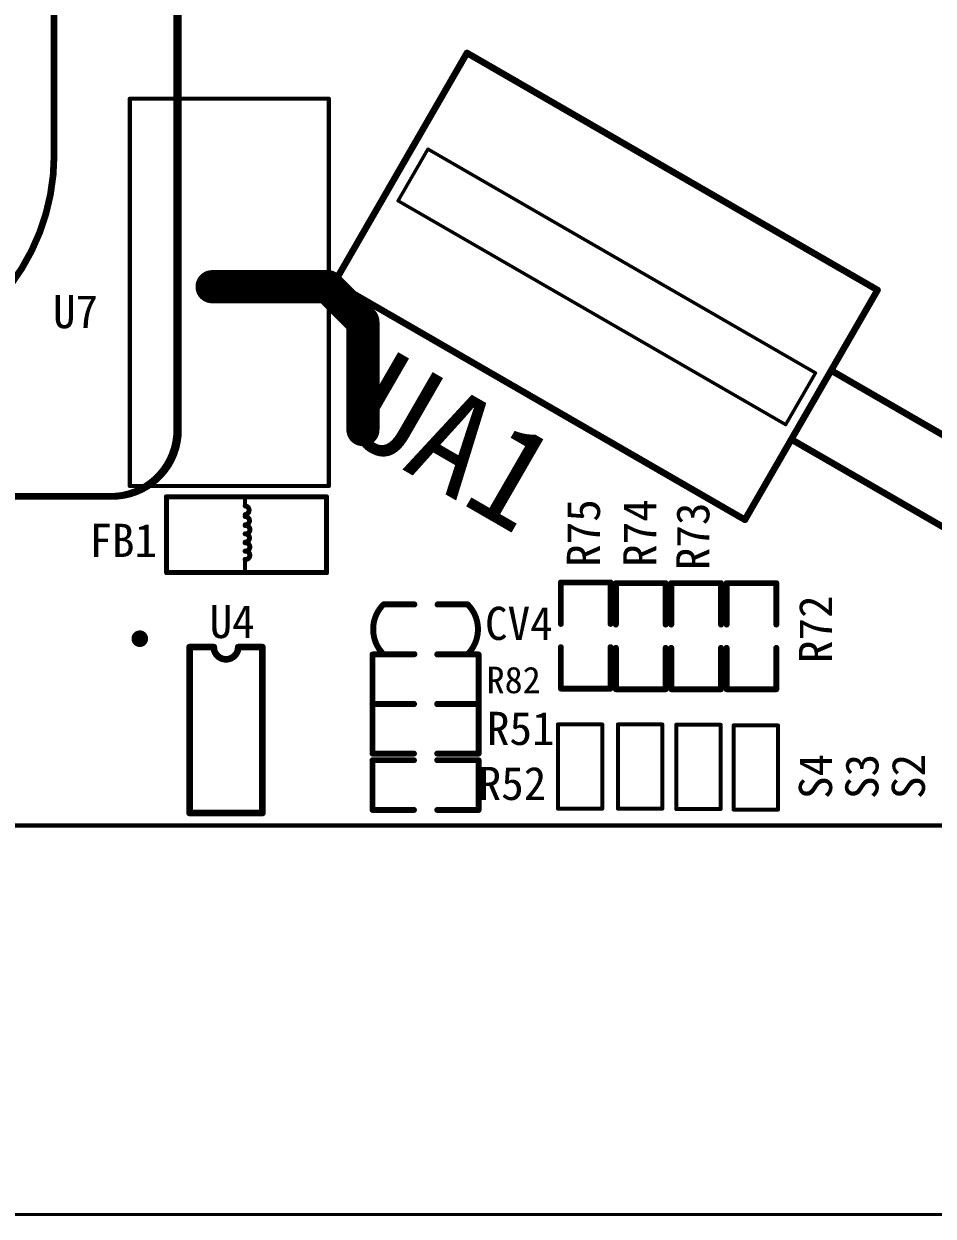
# Model space of a CAD drawing. Extents: x 741 to 1239, y 424 to 620.
# Drawn here: x 885.28 to 912.71, y 527.34 to 563.29 of the extents above; entities that cross this region are included whole.
import ezdxf

# ---------------------------------------------------------------- set-up
doc = ezdxf.new("R2010")
doc.units = 0
doc.header["$MEASUREMENT"] = 0
doc.layers.get('0').update_dxf_attribs({"linetype": 'CONTINUOUS'})
for name, color, linetype in [('BOTTOMOVERLAY', 7, 'CONTINUOUS'), ('KEEPOUTLAYER', 6, 'CONTINUOUS'), ('TOPOVERLAY', 7, 'CONTINUOUS')]:
    doc.layers.add(name, color=color, linetype=linetype)
doc.styles.get("Standard").update_dxf_attribs({"font": 'SimSun.ttf'})

# ---------------------------------------------------------------- blocks, each defined once
blk = doc.blocks.new('C19_21')
at = {"layer": 'KEEPOUTLAYER', "const_width": 0.203}
for points in [[(-1.295, -9.331, -1), (0.432, -7.387)], [(5.125, -11.558, -1), (3.398, -13.502)]]:
    blk.add_lwpolyline(points, format="xyb", dxfattribs=at)
for points in [[(5.125, -11.558), (0.432, -7.387)], [(3.398, -13.502), (-1.295, -9.331)]]:
    blk.add_lwpolyline(points, dxfattribs=at)
at = {"layer": 'KEEPOUTLAYER', "const_width": 0.102}
for points in [[(0.381, -7.387, 1), (0.483, -7.387, 1)], [(0.381, -7.387, 1), (0.483, -7.387, 1)], [(-1.346, -9.331, 1), (-1.244, -9.331, 1)], [(-1.346, -9.331, 1), (-1.244, -9.331, 1)], [(5.074, -11.558, 1), (5.176, -11.558, 1)], [(5.074, -11.558, 1), (5.176, -11.558, 1)], [(3.348, -13.502, 1), (3.449, -13.502, 1)], [(3.348, -13.502, 1), (3.449, -13.502, 1)]]:
    blk.add_lwpolyline(points, format="xyb", close=True, dxfattribs=at)
at = {"layer": 'TOPOVERLAY', "const_width": 0.203}
for points in [[(-17.407, 19.405, -0.414214), (-15.407, 21.405)], [(-17.407, 19.355, -0.414214), (-15.407, 21.355)], [(15.393, 21.405, -0.414214), (17.393, 19.405)], [(15.393, 21.355, -0.414214), (17.393, 19.355)], [(-13.607, 11.155, -0.414214), (-7.107, 17.655)], [(7.093, 17.655, -0.414214), (13.593, 11.155)], [(-9.607, 11.155, -0.414214), (-7.107, 13.655)], [(7.093, 13.655, -0.414214), (9.593, 11.155)], [(-1.295, -9.331, -1), (0.432, -7.387)], [(-7.107, -17.645, -0.414214), (-13.607, -11.145)], [(-7.107, -13.645, -0.414214), (-9.607, -11.145)], [(9.593, -11.145, -0.414214), (7.093, -13.645)], [(13.593, -11.145, -0.414214), (7.093, -17.645)], [(5.125, -11.558, -1), (3.398, -13.502)], [(-15.407, -21.345, -0.414214), (-17.407, -19.345)], [(-15.407, -21.395, -0.414214), (-17.407, -19.395)], [(17.393, -19.345, -0.414214), (15.393, -21.345)], [(17.393, -19.395, -0.414214), (15.393, -21.395)]]:
    blk.add_lwpolyline(points, format="xyb", dxfattribs=at)
for points in [[(15.393, 21.405), (-15.407, 21.405)], [(15.393, 21.355), (-15.407, 21.355)], [(-17.407, -19.395), (-17.407, 19.405)], [(17.393, -19.395), (17.393, 19.405)], [(7.093, 17.655), (-7.107, 17.655)], [(7.093, 13.655), (-7.107, 13.655)], [(-13.607, -11.145), (-13.607, 11.155)], [(-9.607, -11.145), (-9.607, 11.155)], [(9.593, -11.145), (9.593, 11.155)], [(13.593, -11.145), (13.593, 11.155)], [(-2.707, 9.505), (-5.407, 9.505)], [(-5.407, 3.305), (-5.407, 9.505)], [(-4.541, 5.647), (-4.541, 9.505)], [(-3.341, 5.647), (-3.341, 9.505)], [(-2.707, 3.305), (-2.707, 9.505)], [(-3.341, 5.647), (-4.541, 5.647)], [(-2.707, 3.305), (-5.407, 3.305)], [(5.293, 3.305), (2.593, 3.305)], [(2.593, -4.095), (2.593, 3.305)], [(3.257, -1.348), (3.257, 3.305)], [(4.457, -1.348), (4.457, 3.305)], [(5.293, -4.095), (5.293, 3.305)], [(4.457, -1.348), (3.257, -1.348)], [(-2.707, -3.295), (-5.407, -3.295)], [(-5.407, -9.495), (-5.407, -3.295)], [(-4.541, -8.358), (-4.541, -3.295)], [(-3.341, -8.358), (-3.341, -3.295)], [(-2.707, -9.495), (-2.707, -3.295)], [(5.293, -4.095), (2.593, -4.095)], [(5.125, -11.558), (0.432, -7.387)], [(-3.341, -8.358), (-4.541, -8.358)], [(3.398, -13.502), (-1.295, -9.331)], [(-2.707, -9.495), (-5.407, -9.495)], [(7.093, -13.645), (-7.107, -13.645)], [(7.093, -17.645), (-7.107, -17.645)], [(15.393, -21.345), (-15.407, -21.345)], [(15.393, -21.395), (-15.407, -21.395)]]:
    blk.add_lwpolyline(points, dxfattribs=at)
at = {"layer": 'TOPOVERLAY', "const_width": 0.102}
for points in [[(-15.458, 21.405, 1), (-15.356, 21.405, 1)], [(-15.458, 21.405, 1), (-15.356, 21.405, 1)], [(-15.458, 21.355, 1), (-15.356, 21.355, 1)], [(-15.458, 21.355, 1), (-15.356, 21.355, 1)], [(15.342, 21.405, 1), (15.444, 21.405, 1)], [(15.342, 21.405, 1), (15.444, 21.405, 1)], [(15.342, 21.355, 1), (15.444, 21.355, 1)], [(15.342, 21.355, 1), (15.444, 21.355, 1)], [(-17.458, 19.405, 1), (-17.356, 19.405, 1)], [(-17.458, 19.405, 1), (-17.356, 19.405, 1)], [(-17.458, 19.355, 1), (-17.356, 19.355, 1)], [(17.342, 19.405, 1), (17.444, 19.405, 1)], [(17.342, 19.405, 1), (17.444, 19.405, 1)], [(17.342, 19.355, 1), (17.444, 19.355, 1)], [(-7.158, 17.655, 1), (-7.056, 17.655, 1)], [(-7.158, 17.655, 1), (-7.056, 17.655, 1)], [(7.042, 17.655, 1), (7.144, 17.655, 1)], [(7.042, 17.655, 1), (7.144, 17.655, 1)], [(-7.158, 13.655, 1), (-7.056, 13.655, 1)], [(-7.158, 13.655, 1), (-7.056, 13.655, 1)], [(7.042, 13.655, 1), (7.144, 13.655, 1)], [(7.042, 13.655, 1), (7.144, 13.655, 1)], [(-13.658, 11.155, 1), (-13.556, 11.155, 1)], [(-13.658, 11.155, 1), (-13.556, 11.155, 1)], [(-9.658, 11.155, 1), (-9.556, 11.155, 1)], [(-9.658, 11.155, 1), (-9.556, 11.155, 1)], [(9.542, 11.155, 1), (9.644, 11.155, 1)], [(9.542, 11.155, 1), (9.644, 11.155, 1)], [(13.542, 11.155, 1), (13.644, 11.155, 1)], [(13.542, 11.155, 1), (13.644, 11.155, 1)], [(-5.458, 9.505, 1), (-5.356, 9.505, 1)], [(-5.458, 9.505, 1), (-5.356, 9.505, 1)], [(-4.592, 9.505, 1), (-4.49, 9.505, 1)], [(-3.392, 9.505, 1), (-3.29, 9.505, 1)], [(-2.758, 9.505, 1), (-2.656, 9.505, 1)], [(-2.758, 9.505, 1), (-2.656, 9.505, 1)], [(-4.592, 5.647, 1), (-4.49, 5.647, 1)], [(-4.592, 5.647, 1), (-4.49, 5.647, 1)], [(-3.392, 5.647, 1), (-3.29, 5.647, 1)], [(-3.392, 5.647, 1), (-3.29, 5.647, 1)], [(-5.458, 3.305, 1), (-5.356, 3.305, 1)], [(-5.458, 3.305, 1), (-5.356, 3.305, 1)], [(-2.758, 3.305, 1), (-2.656, 3.305, 1)], [(-2.758, 3.305, 1), (-2.656, 3.305, 1)], [(2.542, 3.305, 1), (2.644, 3.305, 1)], [(2.542, 3.305, 1), (2.644, 3.305, 1)], [(3.206, 3.305, 1), (3.308, 3.305, 1)], [(4.406, 3.305, 1), (4.508, 3.305, 1)], [(5.242, 3.305, 1), (5.344, 3.305, 1)], [(5.242, 3.305, 1), (5.344, 3.305, 1)], [(3.206, -1.348, 1), (3.308, -1.348, 1)], [(3.206, -1.348, 1), (3.308, -1.348, 1)], [(4.406, -1.348, 1), (4.508, -1.348, 1)], [(4.406, -1.348, 1), (4.508, -1.348, 1)], [(-5.458, -3.295, 1), (-5.356, -3.295, 1)], [(-5.458, -3.295, 1), (-5.356, -3.295, 1)], [(-4.592, -3.295, 1), (-4.49, -3.295, 1)], [(-3.392, -3.295, 1), (-3.29, -3.295, 1)], [(-2.758, -3.295, 1), (-2.656, -3.295, 1)], [(-2.758, -3.295, 1), (-2.656, -3.295, 1)], [(2.542, -4.095, 1), (2.644, -4.095, 1)], [(2.542, -4.095, 1), (2.644, -4.095, 1)], [(5.242, -4.095, 1), (5.344, -4.095, 1)], [(5.242, -4.095, 1), (5.344, -4.095, 1)], [(0.381, -7.387, 1), (0.483, -7.387, 1)], [(0.381, -7.387, 1), (0.483, -7.387, 1)], [(-4.592, -8.358, 1), (-4.49, -8.358, 1)], [(-4.592, -8.358, 1), (-4.49, -8.358, 1)], [(-3.392, -8.358, 1), (-3.29, -8.358, 1)], [(-3.392, -8.358, 1), (-3.29, -8.358, 1)], [(-1.346, -9.331, 1), (-1.244, -9.331, 1)], [(-1.346, -9.331, 1), (-1.244, -9.331, 1)], [(-5.458, -9.495, 1), (-5.356, -9.495, 1)], [(-5.458, -9.495, 1), (-5.356, -9.495, 1)], [(-2.758, -9.495, 1), (-2.656, -9.495, 1)], [(-2.758, -9.495, 1), (-2.656, -9.495, 1)], [(-13.658, -11.145, 1), (-13.556, -11.145, 1)], [(-13.658, -11.145, 1), (-13.556, -11.145, 1)], [(-9.658, -11.145, 1), (-9.556, -11.145, 1)], [(-9.658, -11.145, 1), (-9.556, -11.145, 1)], [(9.542, -11.145, 1), (9.644, -11.145, 1)], [(9.542, -11.145, 1), (9.644, -11.145, 1)], [(13.542, -11.145, 1), (13.644, -11.145, 1)], [(13.542, -11.145, 1), (13.644, -11.145, 1)], [(5.074, -11.558, 1), (5.176, -11.558, 1)], [(5.074, -11.558, 1), (5.176, -11.558, 1)], [(-7.158, -13.645, 1), (-7.056, -13.645, 1)], [(-7.158, -13.645, 1), (-7.056, -13.645, 1)], [(3.348, -13.502, 1), (3.449, -13.502, 1)], [(3.348, -13.502, 1), (3.449, -13.502, 1)], [(7.042, -13.645, 1), (7.144, -13.645, 1)], [(7.042, -13.645, 1), (7.144, -13.645, 1)], [(-7.158, -17.645, 1), (-7.056, -17.645, 1)], [(-7.158, -17.645, 1), (-7.056, -17.645, 1)], [(7.042, -17.645, 1), (7.144, -17.645, 1)], [(7.042, -17.645, 1), (7.144, -17.645, 1)], [(-17.458, -19.345, 1), (-17.356, -19.345, 1)], [(-17.458, -19.395, 1), (-17.356, -19.395, 1)], [(-17.458, -19.395, 1), (-17.356, -19.395, 1)], [(17.342, -19.345, 1), (17.444, -19.345, 1)], [(17.342, -19.395, 1), (17.444, -19.395, 1)], [(17.342, -19.395, 1), (17.444, -19.395, 1)], [(-15.458, -21.345, 1), (-15.356, -21.345, 1)], [(-15.458, -21.345, 1), (-15.356, -21.345, 1)], [(-15.458, -21.395, 1), (-15.356, -21.395, 1)], [(-15.458, -21.395, 1), (-15.356, -21.395, 1)], [(15.342, -21.345, 1), (15.444, -21.345, 1)], [(15.342, -21.345, 1), (15.444, -21.345, 1)], [(15.342, -21.395, 1), (15.444, -21.395, 1)], [(15.342, -21.395, 1), (15.444, -21.395, 1)]]:
    blk.add_lwpolyline(points, format="xyb", close=True, dxfattribs=at)
blk = doc.blocks.new('0603_B_23')
at = {"layer": 'BOTTOMOVERLAY', "const_width": 0.178}
for points in [[(-0.75, 0.35), (-0.75, 1.6)], [(-0.75, 1.6), (0.75, 1.6)], [(0.75, 1.6), (0.75, 0.35)], [(-0.75, -1.6), (-0.75, -0.35)], [(0.75, -1.6), (0.75, -0.35)], [(-0.75, -1.6), (0.75, -1.6)]]:
    blk.add_lwpolyline(points, dxfattribs=at)
at = {"layer": 'BOTTOMOVERLAY', "const_width": 0.0889}
for points in [[(-0.794, 1.6, 1), (-0.706, 1.6, 1)], [(-0.794, 1.6, 1), (-0.706, 1.6, 1)], [(0.706, 1.6, 1), (0.794, 1.6, 1)], [(0.706, 1.6, 1), (0.794, 1.6, 1)], [(-0.794, 0.35, 1), (-0.706, 0.35, 1)], [(0.706, 0.35, 1), (0.794, 0.35, 1)], [(-0.794, -0.35, 1), (-0.706, -0.35, 1)], [(0.706, -0.35, 1), (0.794, -0.35, 1)], [(-0.794, -1.6, 1), (-0.706, -1.6, 1)], [(-0.794, -1.6, 1), (-0.706, -1.6, 1)], [(0.706, -1.6, 1), (0.794, -1.6, 1)], [(0.706, -1.6, 1), (0.794, -1.6, 1)]]:
    blk.add_lwpolyline(points, format="xyb", close=True, dxfattribs=at)
blk = doc.blocks.new('0603_B_24')
at = {"layer": 'BOTTOMOVERLAY', "const_width": 0.178}
for points in [[(-0.75, 0.35), (-0.75, 1.6)], [(-0.75, 1.6), (0.75, 1.6)], [(0.75, 0.35), (0.75, 1.6)], [(-0.75, -1.6), (-0.75, -0.35)], [(0.75, -1.6), (0.75, -0.35)], [(-0.75, -1.6), (0.75, -1.6)]]:
    blk.add_lwpolyline(points, dxfattribs=at)
at = {"layer": 'BOTTOMOVERLAY', "const_width": 0.0889}
for points in [[(-0.794, 1.6, 1), (-0.706, 1.6, 1)], [(-0.794, 1.6, 1), (-0.706, 1.6, 1)], [(0.706, 1.6, 1), (0.794, 1.6, 1)], [(0.706, 1.6, 1), (0.794, 1.6, 1)], [(-0.794, 0.35, 1), (-0.706, 0.35, 1)], [(0.706, 0.35, 1), (0.794, 0.35, 1)], [(-0.794, -0.35, 1), (-0.706, -0.35, 1)], [(0.706, -0.35, 1), (0.794, -0.35, 1)], [(-0.794, -1.6, 1), (-0.706, -1.6, 1)], [(-0.794, -1.6, 1), (-0.706, -1.6, 1)], [(0.706, -1.6, 1), (0.794, -1.6, 1)], [(0.706, -1.6, 1), (0.794, -1.6, 1)]]:
    blk.add_lwpolyline(points, format="xyb", close=True, dxfattribs=at)
blk = doc.blocks.new('0603_B_25')
at = {"layer": 'BOTTOMOVERLAY', "const_width": 0.178}
for points in [[(-0.75, 0.35), (-0.75, 1.6)], [(-0.75, 1.6), (0.75, 1.6)], [(0.75, 0.35), (0.75, 1.6)], [(-0.75, -1.6), (-0.75, -0.35)], [(0.75, -1.6), (0.75, -0.35)], [(-0.75, -1.6), (0.75, -1.6)]]:
    blk.add_lwpolyline(points, dxfattribs=at)
at = {"layer": 'BOTTOMOVERLAY', "const_width": 0.0889}
for points in [[(-0.794, 1.6, 1), (-0.706, 1.6, 1)], [(-0.794, 1.6, 1), (-0.706, 1.6, 1)], [(0.706, 1.6, 1), (0.794, 1.6, 1)], [(0.706, 1.6, 1), (0.794, 1.6, 1)], [(-0.794, 0.35, 1), (-0.706, 0.35, 1)], [(0.706, 0.35, 1), (0.794, 0.35, 1)], [(-0.794, -0.35, 1), (-0.706, -0.35, 1)], [(0.706, -0.35, 1), (0.794, -0.35, 1)], [(-0.794, -1.6, 1), (-0.706, -1.6, 1)], [(-0.794, -1.6, 1), (-0.706, -1.6, 1)], [(0.706, -1.6, 1), (0.794, -1.6, 1)], [(0.706, -1.6, 1), (0.794, -1.6, 1)]]:
    blk.add_lwpolyline(points, format="xyb", close=True, dxfattribs=at)
blk = doc.blocks.new('0603_B_26')
at = {"layer": 'BOTTOMOVERLAY', "const_width": 0.178}
for points in [[(-0.75, 0.35), (-0.75, 1.6)], [(-0.75, 1.6), (0.75, 1.6)], [(0.75, 0.35), (0.75, 1.6)], [(-0.75, -1.6), (-0.75, -0.35)], [(0.75, -1.6), (0.75, -0.35)], [(-0.75, -1.6), (0.75, -1.6)]]:
    blk.add_lwpolyline(points, dxfattribs=at)
at = {"layer": 'BOTTOMOVERLAY', "const_width": 0.0889}
for points in [[(-0.794, 1.6, 1), (-0.706, 1.6, 1)], [(-0.794, 1.6, 1), (-0.706, 1.6, 1)], [(0.706, 1.6, 1), (0.794, 1.6, 1)], [(0.706, 1.6, 1), (0.794, 1.6, 1)], [(-0.794, 0.35, 1), (-0.706, 0.35, 1)], [(0.706, 0.35, 1), (0.794, 0.35, 1)], [(-0.794, -0.35, 1), (-0.706, -0.35, 1)], [(0.706, -0.35, 1), (0.794, -0.35, 1)], [(-0.794, -1.6, 1), (-0.706, -1.6, 1)], [(-0.794, -1.6, 1), (-0.706, -1.6, 1)], [(0.706, -1.6, 1), (0.794, -1.6, 1)], [(0.706, -1.6, 1), (0.794, -1.6, 1)]]:
    blk.add_lwpolyline(points, format="xyb", close=True, dxfattribs=at)
blk = doc.blocks.new('DCDC_5V_1W_B_41')
at = {"layer": 'BOTTOMOVERLAY', "const_width": 0.127}
for points in [[(-5.93, 1.25), (-5.93, -4.75)], [(5.75, 1.25), (-5.93, 1.25)], [(5.75, 1.25), (5.75, -4.75)], [(5.75, -4.75), (-5.93, -4.75)]]:
    blk.add_lwpolyline(points, dxfattribs=at)
at = {"layer": 'BOTTOMOVERLAY', "const_width": 0.0635}
for points in [[(-5.962, 1.25, 1), (-5.898, 1.25, 1)], [(-5.962, 1.25, 1), (-5.898, 1.25, 1)], [(5.718, 1.25, 1), (5.782, 1.25, 1)], [(5.718, 1.25, 1), (5.782, 1.25, 1)], [(-5.962, -4.75, 1), (-5.898, -4.75, 1)], [(-5.962, -4.75, 1), (-5.898, -4.75, 1)], [(5.718, -4.75, 1), (5.782, -4.75, 1)], [(5.718, -4.75, 1), (5.782, -4.75, 1)]]:
    blk.add_lwpolyline(points, format="xyb", close=True, dxfattribs=at)
blk = doc.blocks.new('SO8_B_44')
at = {"layer": 'BOTTOMOVERLAY', "const_width": 0.2}
for points in [[(-2.5, 1.1), (2.5, 1.1)], [(-2.5, 1.1), (-2.5, -1.1)], [(2.5, 1.1), (2.5, 0.367)], [(2.5, -0.367), (2.5, -1.1)], [(-2.5, -1.1), (2.5, -1.1)]]:
    blk.add_lwpolyline(points, dxfattribs=at)
at = {"layer": 'BOTTOMOVERLAY'}
for points, const_width in [([(-2.55, 1.1, 1), (-2.45, 1.1, 1)], 0.1), ([(-2.55, 1.1, 1), (-2.45, 1.1, 1)], 0.1), ([(2.45, 1.1, 1), (2.55, 1.1, 1)], 0.1), ([(2.45, 1.1, 1), (2.55, 1.1, 1)], 0.1), ([(2.45, 0.367, 1), (2.55, 0.367, 1)], 0.1), ([(2.45, 0.367, 1), (2.55, 0.367, 1)], 0.1), ([(2.45, -0.367, 1), (2.55, -0.367, 1)], 0.1), ([(2.45, -0.367, 1), (2.55, -0.367, 1)], 0.1), ([(-2.55, -1.1, 1), (-2.45, -1.1, 1)], 0.1), ([(-2.55, -1.1, 1), (-2.45, -1.1, 1)], 0.1), ([(2.45, -1.1, 1), (2.55, -1.1, 1)], 0.1), ([(2.45, -1.1, 1), (2.55, -1.1, 1)], 0.1), ([(2.88, -2.6, 1), (2.63, -2.6, 1)], 0.25), ([(2.568, -2.6, 1), (2.692, -2.6, 1)], 0.125), ([(2.818, -2.6, 1), (2.943, -2.6, 1)], 0.125)]:
    blk.add_lwpolyline(points, format="xyb", close=True, dxfattribs=dict(at, const_width=const_width))
at = {"layer": 'BOTTOMOVERLAY', "const_width": 0.2}
blk.add_lwpolyline([(2.5, -0.367, -1), (2.5, 0.367)], format="xyb", dxfattribs=at)
blk = doc.blocks.new('0805_____B_49')
at = {"layer": 'BOTTOMOVERLAY', "const_width": 0.12}
for points in [[(-1.271, 0.67), (1.269, 0.67)], [(-1.271, 0.67), (-1.271, -0.67)], [(1.269, 0.67), (1.269, -0.67)], [(-1.271, -0.67), (1.269, -0.67)]]:
    blk.add_lwpolyline(points, dxfattribs=at)
at = {"layer": 'BOTTOMOVERLAY', "const_width": 0.06}
for points in [[(-1.301, 0.67, 1), (-1.241, 0.67, 1)], [(-1.301, 0.67, 1), (-1.241, 0.67, 1)], [(1.239, 0.67, 1), (1.299, 0.67, 1)], [(1.239, 0.67, 1), (1.299, 0.67, 1)], [(-1.301, -0.67, 1), (-1.241, -0.67, 1)], [(-1.301, -0.67, 1), (-1.241, -0.67, 1)], [(1.239, -0.67, 1), (1.299, -0.67, 1)], [(1.239, -0.67, 1), (1.299, -0.67, 1)]]:
    blk.add_lwpolyline(points, format="xyb", close=True, dxfattribs=at)
blk = doc.blocks.new('0805_____B_50')
at = {"layer": 'BOTTOMOVERLAY', "const_width": 0.12}
for points in [[(-1.271, 0.67), (1.269, 0.67)], [(-1.271, 0.67), (-1.271, -0.67)], [(1.269, 0.67), (1.269, -0.67)], [(-1.271, -0.67), (1.269, -0.67)]]:
    blk.add_lwpolyline(points, dxfattribs=at)
at = {"layer": 'BOTTOMOVERLAY', "const_width": 0.06}
for points in [[(-1.301, 0.67, 1), (-1.241, 0.67, 1)], [(-1.301, 0.67, 1), (-1.241, 0.67, 1)], [(1.239, 0.67, 1), (1.299, 0.67, 1)], [(1.239, 0.67, 1), (1.299, 0.67, 1)], [(-1.301, -0.67, 1), (-1.241, -0.67, 1)], [(-1.301, -0.67, 1), (-1.241, -0.67, 1)], [(1.239, -0.67, 1), (1.299, -0.67, 1)], [(1.239, -0.67, 1), (1.299, -0.67, 1)]]:
    blk.add_lwpolyline(points, format="xyb", close=True, dxfattribs=at)
blk = doc.blocks.new('0805_____B_51')
at = {"layer": 'BOTTOMOVERLAY', "const_width": 0.12}
for points in [[(-1.271, 0.67), (1.269, 0.67)], [(-1.271, 0.67), (-1.271, -0.67)], [(1.269, 0.67), (1.269, -0.67)], [(-1.271, -0.67), (1.269, -0.67)]]:
    blk.add_lwpolyline(points, dxfattribs=at)
at = {"layer": 'BOTTOMOVERLAY', "const_width": 0.06}
for points in [[(-1.301, 0.67, 1), (-1.241, 0.67, 1)], [(-1.301, 0.67, 1), (-1.241, 0.67, 1)], [(1.239, 0.67, 1), (1.299, 0.67, 1)], [(1.239, 0.67, 1), (1.299, 0.67, 1)], [(-1.301, -0.67, 1), (-1.241, -0.67, 1)], [(-1.301, -0.67, 1), (-1.241, -0.67, 1)], [(1.239, -0.67, 1), (1.299, -0.67, 1)], [(1.239, -0.67, 1), (1.299, -0.67, 1)]]:
    blk.add_lwpolyline(points, format="xyb", close=True, dxfattribs=at)
blk = doc.blocks.new('0805_____B_52')
at = {"layer": 'BOTTOMOVERLAY', "const_width": 0.12}
for points in [[(-1.271, 0.67), (1.269, 0.67)], [(-1.271, 0.67), (-1.271, -0.67)], [(1.269, 0.67), (1.269, -0.67)], [(-1.271, -0.67), (1.269, -0.67)]]:
    blk.add_lwpolyline(points, dxfattribs=at)
at = {"layer": 'BOTTOMOVERLAY', "const_width": 0.06}
for points in [[(-1.301, 0.67, 1), (-1.241, 0.67, 1)], [(-1.301, 0.67, 1), (-1.241, 0.67, 1)], [(1.239, 0.67, 1), (1.299, 0.67, 1)], [(1.239, 0.67, 1), (1.299, 0.67, 1)], [(-1.301, -0.67, 1), (-1.241, -0.67, 1)], [(-1.301, -0.67, 1), (-1.241, -0.67, 1)], [(1.239, -0.67, 1), (1.299, -0.67, 1)], [(1.239, -0.67, 1), (1.299, -0.67, 1)]]:
    blk.add_lwpolyline(points, format="xyb", close=True, dxfattribs=at)
blk = doc.blocks.new('0603_B_80')
at = {"layer": 'BOTTOMOVERLAY', "const_width": 0.178}
for points in [[(-0.75, 1.6), (0.75, 1.6)], [(-0.75, 1.6), (-0.75, 0.35)], [(0.75, 1.6), (0.75, 0.35)], [(-0.75, -0.35), (-0.75, -1.6)], [(0.75, -0.35), (0.75, -1.6)], [(-0.75, -1.6), (0.75, -1.6)]]:
    blk.add_lwpolyline(points, dxfattribs=at)
at = {"layer": 'BOTTOMOVERLAY', "const_width": 0.0889}
for points in [[(-0.794, 1.6, 1), (-0.706, 1.6, 1)], [(-0.794, 1.6, 1), (-0.706, 1.6, 1)], [(0.706, 1.6, 1), (0.794, 1.6, 1)], [(0.706, 1.6, 1), (0.794, 1.6, 1)], [(-0.794, 0.35, 1), (-0.706, 0.35, 1)], [(0.706, 0.35, 1), (0.794, 0.35, 1)], [(-0.794, -0.35, 1), (-0.706, -0.35, 1)], [(0.706, -0.35, 1), (0.794, -0.35, 1)], [(-0.794, -1.6, 1), (-0.706, -1.6, 1)], [(-0.794, -1.6, 1), (-0.706, -1.6, 1)], [(0.706, -1.6, 1), (0.794, -1.6, 1)], [(0.706, -1.6, 1), (0.794, -1.6, 1)]]:
    blk.add_lwpolyline(points, format="xyb", close=True, dxfattribs=at)
blk = doc.blocks.new('0603_B_81')
at = {"layer": 'BOTTOMOVERLAY', "const_width": 0.178}
for points in [[(-0.75, 1.6), (0.75, 1.6)], [(-0.75, 1.6), (-0.75, 0.35)], [(0.75, 1.6), (0.75, 0.35)], [(-0.75, -0.35), (-0.75, -1.6)], [(0.75, -0.35), (0.75, -1.6)], [(-0.75, -1.6), (0.75, -1.6)]]:
    blk.add_lwpolyline(points, dxfattribs=at)
at = {"layer": 'BOTTOMOVERLAY', "const_width": 0.0889}
for points in [[(-0.794, 1.6, 1), (-0.706, 1.6, 1)], [(-0.794, 1.6, 1), (-0.706, 1.6, 1)], [(0.706, 1.6, 1), (0.794, 1.6, 1)], [(0.706, 1.6, 1), (0.794, 1.6, 1)], [(-0.794, 0.35, 1), (-0.706, 0.35, 1)], [(0.706, 0.35, 1), (0.794, 0.35, 1)], [(-0.794, -0.35, 1), (-0.706, -0.35, 1)], [(0.706, -0.35, 1), (0.794, -0.35, 1)], [(-0.794, -1.6, 1), (-0.706, -1.6, 1)], [(-0.794, -1.6, 1), (-0.706, -1.6, 1)], [(0.706, -1.6, 1), (0.794, -1.6, 1)], [(0.706, -1.6, 1), (0.794, -1.6, 1)]]:
    blk.add_lwpolyline(points, format="xyb", close=True, dxfattribs=at)
blk = doc.blocks.new('0603C_B_204')
at = {"layer": 'BOTTOMOVERLAY', "const_width": 0.18}
for points in [[(-0.75, 1.257, -0.414214), (0.75, 1.257)], [(0.75, -1.283, -0.414214), (-0.75, -1.283)]]:
    blk.add_lwpolyline(points, format="xyb", dxfattribs=at)
for points in [[(-0.75, 1.257), (-0.75, 0.35)], [(0.75, 1.257), (0.75, 0.35)], [(-0.75, -0.35), (-0.75, -1.283)], [(0.75, -0.35), (0.75, -1.283)]]:
    blk.add_lwpolyline(points, dxfattribs=at)
at = {"layer": 'BOTTOMOVERLAY', "const_width": 0.09}
for points in [[(-0.795, 1.257, 1), (-0.705, 1.257, 1)], [(-0.795, 1.257, 1), (-0.705, 1.257, 1)], [(0.705, 1.257, 1), (0.795, 1.257, 1)], [(0.705, 1.257, 1), (0.795, 1.257, 1)], [(-0.795, 0.35, 1), (-0.705, 0.35, 1)], [(0.705, 0.35, 1), (0.795, 0.35, 1)], [(-0.795, -0.35, 1), (-0.705, -0.35, 1)], [(0.705, -0.35, 1), (0.795, -0.35, 1)], [(-0.795, -1.283, 1), (-0.705, -1.283, 1)], [(-0.795, -1.283, 1), (-0.705, -1.283, 1)], [(0.705, -1.283, 1), (0.795, -1.283, 1)], [(0.705, -1.283, 1), (0.795, -1.283, 1)]]:
    blk.add_lwpolyline(points, format="xyb", close=True, dxfattribs=at)
blk = doc.blocks.new('0805L_B_212')
at = {"layer": 'BOTTOMOVERLAY'}
for points, const_width in [([(2.413, 1.143), (-2.413, 1.143)], 0.15), ([(-2.413, 1.143), (-2.413, -1.143)], 0.15), ([(-0.045, 1.143), (-0.045, 0.744)], 0.12), ([(2.413, 1.143), (2.413, -1.143)], 0.15), ([(2.413, -1.143), (-2.42, -1.143)], 0.15), ([(-0.051, -0.868), (-0.051, -1.143)], 0.12)]:
    blk.add_lwpolyline(points, dxfattribs=dict(at, const_width=const_width))
for points, const_width in [([(-2.451, 1.143, 1), (-2.375, 1.143, 1)], 0.075), ([(-2.451, 1.143, 1), (-2.375, 1.143, 1)], 0.075), ([(-0.075, 1.143, 1), (-0.015, 1.143, 1)], 0.06), ([(2.375, 1.143, 1), (2.451, 1.143, 1)], 0.075), ([(2.375, 1.143, 1), (2.451, 1.143, 1)], 0.075), ([(-0.082, 0.744, 1), (-0.007, 0.744, 1)], 0.075), ([(-0.075, 0.744, 1), (-0.015, 0.744, 1)], 0.06), ([(-0.082, 0.494, 1), (-0.007, 0.494, 1)], 0.075), ([(-0.082, 0.494, 1), (-0.007, 0.494, 1)], 0.075), ([(-0.081, 0.244, 1), (-0.006, 0.244, 1)], 0.075), ([(-0.08, 0.223, 1), (-0.005, 0.223, 1)], 0.075), ([(-0.08, -0.027, 1), (-0.005, -0.027, 1)], 0.075), ([(-0.08, -0.027, 1), (-0.005, -0.027, 1)], 0.075), ([(-0.08, -0.277, 1), (-0.005, -0.277, 1)], 0.075), ([(-0.078, -0.298, 1), (-0.003, -0.298, 1)], 0.075), ([(-0.078, -0.548, 1), (-0.003, -0.548, 1)], 0.075), ([(-0.078, -0.608, 1), (-0.003, -0.608, 1)], 0.075), ([(-2.458, -1.143, 1), (-2.382, -1.143, 1)], 0.075), ([(-2.451, -1.143, 1), (-2.375, -1.143, 1)], 0.075), ([(-0.078, -0.868, 1), (-0.003, -0.868, 1)], 0.075), ([(-0.081, -0.868, 1), (-0.021, -0.868, 1)], 0.06), ([(2.375, -1.143, 1), (2.451, -1.143, 1)], 0.075), ([(2.375, -1.143, 1), (2.451, -1.143, 1)], 0.075), ([(-0.081, -1.143, 1), (-0.021, -1.143, 1)], 0.06)]:
    blk.add_lwpolyline(points, format="xyb", close=True, dxfattribs=dict(at, const_width=const_width))
at = {"layer": 'BOTTOMOVERLAY', "const_width": 0.15}
for points in [[(-0.044, 0.744, -1.13328), (-0.044, 0.494)], [(-0.044, 0.494, -1.13328), (-0.044, 0.244)], [(-0.042, 0.223, -1.026529), (-0.042, -0.027)], [(-0.042, -0.027, -1.13328), (-0.042, -0.277)], [(-0.041, -0.298, -1.026529), (-0.041, -0.548)], [(-0.041, -0.608, -0.895675), (-0.041, -0.868)]]:
    blk.add_lwpolyline(points, format="xyb", dxfattribs=at)
blk = doc.blocks.new('DIP20___1_B_222')
at = {"layer": 'BOTTOMOVERLAY', "const_width": 0.2}
for points in [[(-4, -7.15), (-4, 7.15)], [(-4, 7.15), (4, 7.15)], [(4, -7.15), (4, 7.15)], [(-4, -7.15), (4, -7.15)], [(-1.2, -20.63), (-1.2, -7.15)], [(1.2, -20.63), (1.2, -7.15)], [(-1.2, -20.63), (1.2, -20.63)]]:
    blk.add_lwpolyline(points, dxfattribs=at)
at = {"layer": 'BOTTOMOVERLAY', "const_width": 0.1}
for points in [[(-4.05, 7.15, 1), (-3.95, 7.15, 1)], [(-4.05, 7.15, 1), (-3.95, 7.15, 1)], [(3.95, 7.15, 1), (4.05, 7.15, 1)], [(3.95, 7.15, 1), (4.05, 7.15, 1)], [(-4.05, -7.15, 1), (-3.95, -7.15, 1)], [(-4.05, -7.15, 1), (-3.95, -7.15, 1)], [(-1.25, -7.15, 1), (-1.15, -7.15, 1)], [(1.15, -7.15, 1), (1.25, -7.15, 1)], [(3.95, -7.15, 1), (4.05, -7.15, 1)], [(3.95, -7.15, 1), (4.05, -7.15, 1)], [(-1.25, -20.63, 1), (-1.15, -20.63, 1)], [(-1.25, -20.63, 1), (-1.15, -20.63, 1)], [(1.15, -20.63, 1), (1.25, -20.63, 1)], [(1.15, -20.63, 1), (1.25, -20.63, 1)]]:
    blk.add_lwpolyline(points, format="xyb", close=True, dxfattribs=at)
at = {"layer": 'KEEPOUTLAYER', "const_width": 0.1}
for points in [[(-0.9, 6.72), (0.9, 6.72)], [(-0.9, -6.78), (-0.9, 6.72)], [(0.9, -6.78), (0.9, 6.72)], [(-0.9, -6.78), (0.9, -6.78)]]:
    blk.add_lwpolyline(points, dxfattribs=at)
at = {"layer": 'KEEPOUTLAYER', "const_width": 0.05}
for points in [[(-0.925, 6.72, 1), (-0.875, 6.72, 1)], [(-0.925, 6.72, 1), (-0.875, 6.72, 1)], [(0.875, 6.72, 1), (0.925, 6.72, 1)], [(0.875, 6.72, 1), (0.925, 6.72, 1)], [(-0.925, -6.78, 1), (-0.875, -6.78, 1)], [(-0.925, -6.78, 1), (-0.875, -6.78, 1)], [(0.875, -6.78, 1), (0.925, -6.78, 1)], [(0.875, -6.78, 1), (0.925, -6.78, 1)]]:
    blk.add_lwpolyline(points, format="xyb", close=True, dxfattribs=at)
blk = doc.blocks.new('0603_B_224')
at = {"layer": 'BOTTOMOVERLAY', "const_width": 0.178}
for points in [[(-0.75, 1.6), (-0.75, 0.35)], [(-0.75, 1.6), (0.75, 1.6)], [(0.75, 1.6), (0.75, 0.35)], [(-0.75, -0.35), (-0.75, -1.6)], [(0.75, -0.35), (0.75, -1.6)], [(-0.75, -1.6), (0.75, -1.6)]]:
    blk.add_lwpolyline(points, dxfattribs=at)
at = {"layer": 'BOTTOMOVERLAY', "const_width": 0.0889}
for points in [[(-0.794, 1.6, 1), (-0.706, 1.6, 1)], [(-0.794, 1.6, 1), (-0.706, 1.6, 1)], [(0.706, 1.6, 1), (0.794, 1.6, 1)], [(0.706, 1.6, 1), (0.794, 1.6, 1)], [(-0.794, 0.35, 1), (-0.706, 0.35, 1)], [(0.706, 0.35, 1), (0.794, 0.35, 1)], [(-0.794, -0.35, 1), (-0.706, -0.35, 1)], [(0.706, -0.35, 1), (0.794, -0.35, 1)], [(-0.794, -1.6, 1), (-0.706, -1.6, 1)], [(-0.794, -1.6, 1), (-0.706, -1.6, 1)], [(0.706, -1.6, 1), (0.794, -1.6, 1)], [(0.706, -1.6, 1), (0.794, -1.6, 1)]]:
    blk.add_lwpolyline(points, format="xyb", close=True, dxfattribs=at)

msp = doc.modelspace()

# ---------------------------------------------------------------- linework, layer by layer
at = {"layer": 'KEEPOUTLAYER'}
for points, const_width in [([(894.449, 555.367), (890.959, 555.367)], 1), ([(895.509, 554.307), (894.449, 555.367)], 1), ([(895.509, 551.057), (895.509, 554.307)], 1), ([(1130.259, 539.117), (795.258, 539.117)], 0.127), ([(795.227, 527.387), (1130.227, 527.387)], 0.1)]:
    msp.add_lwpolyline(points, dxfattribs=dict(at, const_width=const_width))
at = {"layer": 'KEEPOUTLAYER', "const_width": 0.5}
for points in [[(891.209, 555.367, -1), (890.709, 555.367, -1)], [(894.699, 555.367, -1), (894.199, 555.367, -1)], [(894.699, 555.367, -1), (894.199, 555.367, -1)], [(895.759, 554.307, -1), (895.259, 554.307, -1)], [(895.759, 554.307, -1), (895.259, 554.307, -1)], [(895.759, 551.057, -1), (895.259, 551.057, -1)]]:
    msp.add_lwpolyline(points, format="xyb", close=True, dxfattribs=at)

# ---------------------------------------------------------------- block references
at = {"xscale": -1}
for name, p, rotation in [('C19_21', (868.549, 566.436), 90), ('DIP20___1_B_222', (902.839, 555.377), 59.99999999999946), ('DCDC_5V_1W_B_41', (893.229, 555.287), 270), ('0805L_B_212', (891.999, 547.887), 180), ('0603C_B_204', (897.411, 545.035), 270), ('SO8_B_44', (891.379, 541.997), 270), ('0603_B_224', (897.399, 543.527), 270), ('0603_B_81', (897.399, 542.037), 270), ('0805_____B_49', (902.059, 540.897), 270), ('0805_____B_50', (903.869, 540.897), 270), ('0805_____B_51', (905.629, 540.887), 270), ('0805_____B_52', (907.359, 540.867), 270), ('0603_B_80', (897.399, 540.337), 270)]:
    msp.add_blockref(name, p, dxfattribs=dict(at, rotation=rotation))
for name, p in [('0603_B_23', (902.229, 544.847)), ('0603_B_24', (903.889, 544.827)), ('0603_B_25', (905.559, 544.827)), ('0603_B_26', (907.229, 544.827))]:
    msp.add_blockref(name, p, dxfattribs=at)

# ---------------------------------------------------------------- texts
at = {"layer": 'BOTTOMOVERLAY'}
for s, height, p in [('U7', 1, (886.159, 554.117)), ('FB1', 1, (887.259, 547.217)), ('U4', 1, (890.883, 544.771)), ('CV4', 1, (899.192, 544.714)), ('R82', 0.8, (899.239, 543.107)), ('R51', 1, (899.249, 541.547)), ('R52', 1, (898.999, 539.887))]:
    msp.add_text(s, height=height, dxfattribs=at).set_placement(p)
for s, height, rotation, p in [('UA1', 3, 330, (894.859, 550.917)), ('R75', 1, 90, (902.659, 546.917)), ('R74', 1, 90, (904.359, 546.917)), ('R73', 1, 90, (905.959, 546.817)), ('R72', 1, 90, (909.659, 544.017)), ('S4', 1, 90, (909.659, 539.917)), ('S3', 1, 90, (911.059, 539.917)), ('S2', 1, 90, (912.459, 539.917))]:
    msp.add_text(s, height=height, rotation=rotation, dxfattribs=at).set_placement(p)

doc.saveas('drawing.dxf')
